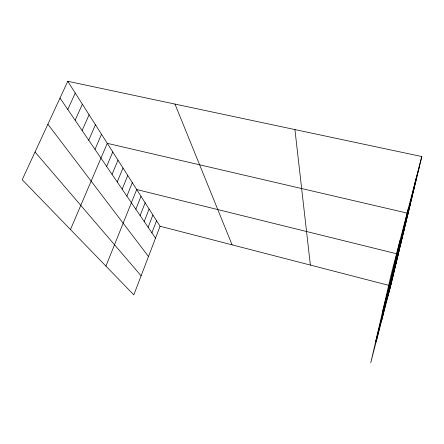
<?xml version="1.0" encoding="UTF-8"?>
<svg xmlns="http://www.w3.org/2000/svg" width="444" height="444" viewBox="0 0 444 444"><rect width="100%" height="100%" fill="white"/><g stroke="black" fill="none" stroke-linecap="round" stroke-linejoin="round"><path stroke-width="0.67" d="M376.301 341.292L400.005 240.454M381.896 319.669L408.585 207.426M387.212 299.106L416.644 176.396M421.8 156.549L390.648 285.825L370.762 362.715L391.397 273.593L421.8 156.549L67.771 81.285L22.2 179.731L133.811 294.883L160.068 226.235L67.771 81.285M414.147 186.819L419.164 167.493M411.799 196.603L416.688 177.772M409.59 205.805L414.357 187.44M407.514 214.474L412.16 196.559M405.55 222.655L410.084 205.167M382.223 313.214L408.125 213.309L107.276 143.329L70.468 229.531M401.937 237.707L406.266 221.018M400.272 244.65L404.501 228.333M398.695 251.237L402.83 235.276M397.191 257.503L401.237 241.886M395.759 263.47L399.717 248.179M375.729 341.264L398.274 254.173L136.697 189.538L105.927 266.117M393.057 274.731L396.853 260.067M391.78 280.059L395.499 265.695M390.559 285.142L394.205 271.062M389.394 290.004L392.968 276.201M388.278 294.655L391.78 281.113M151.898 232.811L156.56 220.724M148.13 227.289L152.908 214.99M144.206 221.534L149.106 209.019M140.115 215.534L145.144 202.797M135.847 209.279L141.009 196.309M126.873 196.126L132.329 182.673M122.156 189.205L127.761 175.502M117.222 181.968L122.994 168.01M112.055 174.392L117.999 160.162M106.638 166.456L112.765 151.948M94.994 149.378L101.515 134.282M88.717 140.182L95.46 124.77M82.107 130.492L89.083 114.757M75.141 120.274L82.362 104.201M67.782 109.485L75.269 93.062M160.068 226.235L388.689 285.32M35.037 152.003L141.109 275.796M47.88 124.253L148.49 256.504M60.001 98.074L155.522 238.123M174.975 104.074L232.09 244.849M294.927 129.576L310.373 265.079"/></g></svg>
